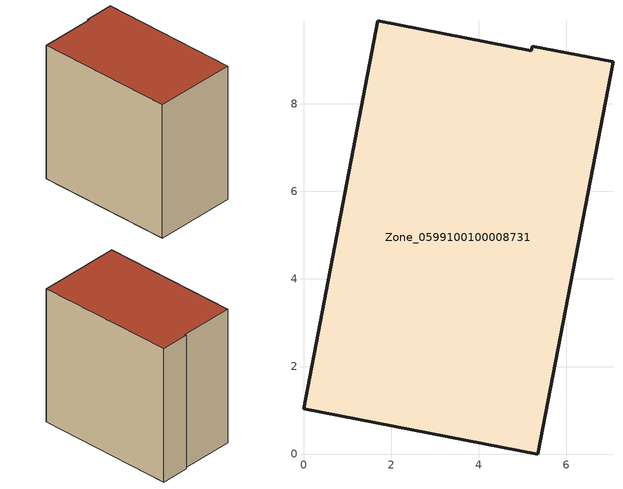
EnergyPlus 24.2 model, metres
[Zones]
Zone_0599100100008731
 floor ground (C_G): 5.35,0 0,1.03 1.7,9.89 5.21,9.21 5.22,9.31 7.07,8.96 z0
 wall outside (C_F): 0,1.03 5.35,0 7.07,8.96 5.22,9.31 5.21,9.21 1.7,9.89 0,1.03 z0:9.12
 roof outside (C_R): 1.7,9.89 0,1.03 5.35,0 7.07,8.96 5.22,9.31 5.21,9.21 z9.12
[BUILDING]
Pand.0599100100008731: North Axis=0; Terrain=City; Loads Convergence Tolerance Value=0.04; Temperature Convergence Tolerance Value=0.4; Solar Distribution=FullExterior; Maximum Number of Warmup Days=25; Minimum Number of Warmup Days=1
[Site:Location]
Rotterdam.The.Hague.AP_ZH_NLD Design_Conditions: Latitude=51.96; Longitude=4.45; Time Zone=1; Elevation=-4.5
[SITE:GROUNDTEMPERATURE:BUILDINGSURFACE]
18, 18, 18, 18, 18, 18, 18, 18, 18, 18, 18, 18
[MATERIAL] Thermal Absorptance=0.9; Solar Absorptance=0.7; Visible Absorptance=0.7
Name | Roughness | Thickness | Conductivity | Density | Specific Heat
G.TI.2015-2018 | MediumSmooth | 0.15 | 0.0428571 | 540 | 1210
F.TI.2015-2018 | Rough | 0.3 | 0.0666667 | 1920 | 840
R.TI.2015-2018 | MediumRough | 0.2 | 0.0333333 | 1500 | 1000
[CONSTRUCTION]
C_G: G.TI.2015-2018
C_F: F.TI.2015-2018
C_R: R.TI.2015-2018
[ZONE]
Zone_0599100100008731: Type=1; Multiplier=1; Ceiling Height=Autocalculate; Volume=Autocalculate; Floor Area=autocalculate; Part of Total Floor Area=Yes
[ZONEINFILTRATION:DESIGNFLOWRATE]
Infil_Zone_0599100100008731: Zone or ZoneList or Space or SpaceList=Zone_0599100100008731; Schedule=AlwaysOn; Design Flow Rate Calculation Method=Flow/Area; Flow Rate per Floor Area=0.0015; Constant Term Coefficient=1; Temperature Term Coefficient=0; Velocity Term Coefficient=0; Velocity Squared Term Coefficient=0
[HVACTEMPLATE:ZONE:IDEALLOADSAIRSYSTEM]
Zone_0599100100008731: Maximum Heating Supply Air Temperature=50; Minimum Cooling Supply Air Temperature=13; Maximum Heating Supply Air Humidity Ratio=0.0156; Minimum Cooling Supply Air Humidity Ratio=0.0077; Heating Limit=NoLimit; Cooling Limit=NoLimit; Dehumidification Control Type=ConstantSensibleHeatRatio; Cooling Sensible Heat Ratio=0.7; Dehumidification Setpoint=60; Humidification Control Type=None; Humidification Setpoint=30; Outdoor Air Method=None; Outdoor Air Flow Rate per Person=0.00944; Outdoor Air Flow Rate per Zone Floor Area=0; Outdoor Air Flow Rate per Zone=0; Demand Controlled Ventilation Type=None; Outdoor Air Economizer Type=NoEconomizer; Heat Recovery Type=None; Sensible Heat Recovery Effectiveness=0.7; Latent Heat Recovery Effectiveness=0.65
[ZONECONTROL:THERMOSTAT]
ThermostatControl_Zone_0599100100008731: Zone or ZoneList=Zone_0599100100008731; Control Type Schedule=DualSetpointControlType; Control 1=Thermostat_Zone_0599100100008731; Temperature Difference Between Cutout And Setpoint=0
[THERMOSTATSETPOINT:DUALSETPOINT]
Thermostat_Zone_0599100100008731: Heating Setpoint Temperature Schedule=HeatingSetpoint_Zone_0599100100008731; Cooling Setpoint Temperature Schedule=CoolingSetpoint_Zone_0599100100008731
[SCHEDULE:COMPACT]
HeatingSetpoint_Zone_0599100100008731: Through: 12/31, For: AllDays, Until: 24:00, 21
CoolingSetpoint_Zone_0599100100008731: Through: 12/31, For: AllDays, Until: 24:00, 24
DualSetpointControlType: Through: 12/31, For: AllDays, Until: 24:00, 4
AlwaysOn: Through: 12/31, For: AllDays, Until: 24:00, 1
